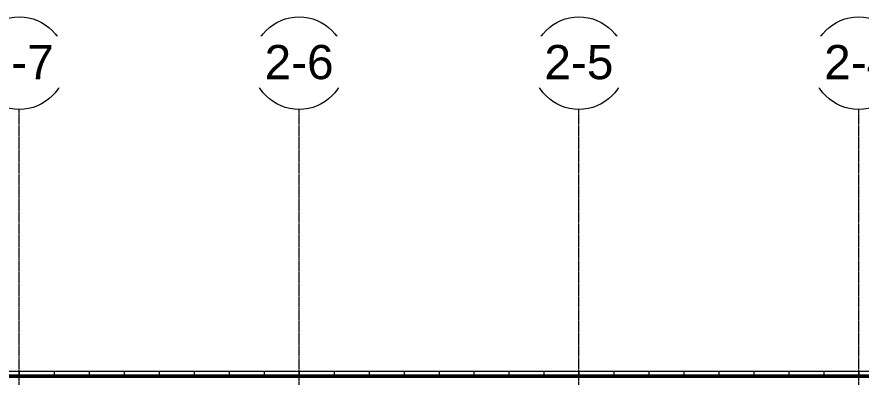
# Model space of a CAD drawing. Header units: inches. Extents: x 21380 to 98133, y -290 to 853.
# Drawn here: x 24531 to 25404, y 395 to 768 of the extents above; entities that cross this region are included whole.
import ezdxf

# ---------------------------------------------------------------- set-up
doc = ezdxf.new("R2010")
doc.units = ezdxf.units.IN
doc.header["$MEASUREMENT"] = 0
doc.linetypes.add('Grid Line 1_2_', pattern=[0.875, 0.5, -0.125, 0.125, -0.125])
for name, color, linetype, lineweight in [('A-ROOF', 132, 'Continuous', 9), ('A-ROOF-PATT', 132, 'Continuous', 9), ('S-GRID', 1, 'Continuous', 9), ('S-GRID-IDEN', 1, 'Continuous', 9)]:
    doc.layers.add(name, color=color, linetype=linetype, lineweight=lineweight)
doc.styles.add('Arial_1', font='arial.ttf', dxfattribs={"height": 35.407186})

# ---------------------------------------------------------------- blocks, each defined once
blk = doc.blocks.new('Grid - Grid Head - Circle-14747-Building Section - East_West looking North')
at = {"layer": 'S-GRID-IDEN'}
blk.add_circle((23085.89, 719.89), 48, dxfattribs=at)

msp = doc.modelspace()

# ---------------------------------------------------------------- hatches: boundary and pattern name
at = {"layer": 'A-ROOF', "lineweight": 5}
msp.add_hatch(color=256, dxfattribs=at).paths.add_polyline_path([(26283.89, 394.81), (26283.89, 396.81), (22778.14, 396.81), (22778.14, 394.81), (26282.39, 394.81)], flags=0)
at = {"layer": 'A-ROOF-PATT'}
h = msp.add_hatch(dxfattribs=at)
h.set_pattern_fill('FP_3', color=256, style=0, pattern_type=2)
h.set_pattern_definition([(90, (-1.735, 1279.063), (-36.188, 2e-15), [])])
h.paths.add_polyline_path([(26283.89, 396.81), (26283.89, 400.65), (22778.14, 400.65), (22778.14, 396.81), (26223.61, 396.81)], flags=0)

# ---------------------------------------------------------------- linework, layer by layer
at = {"layer": 'A-ROOF'}
msp.add_line((26283.89, 400.65), (22778.14, 400.65), dxfattribs=at)
at = {"layer": 'A-ROOF', "lineweight": 25}
for p, q in [((22778.14, 396.81), (26283.89, 396.81)), ((26271.39, 394.81), (22778.14, 394.81))]:
    msp.add_line(p, q, dxfattribs=at)
at = {"layer": 'S-GRID', "linetype": 'Grid Line 1_2_'}
for p, q in [((24533.39, -273.16), (24533.39, 671.89)), ((24533.39, -273.16), (24533.39, 671.89)), ((24822.89, -273.16), (24822.89, 671.89)), ((24822.89, -273.16), (24822.89, 671.89)), ((25112.39, -273.16), (25112.39, 671.89)), ((25112.39, -273.16), (25112.39, 671.89)), ((25401.89, -273.16), (25401.89, 671.89)), ((25401.89, -273.16), (25401.89, 671.89))]:
    msp.add_line(p, q, dxfattribs=at)

# ---------------------------------------------------------------- block references
at = {"layer": 'S-GRID-IDEN'}
for p in [(1447.5, 0), (1737, 0), (2026.5, 0), (2316, 0)]:
    msp.add_blockref('Grid - Grid Head - Circle-14747-Building Section - East_West looking North', p, dxfattribs=at)

# ---------------------------------------------------------------- next in the draw order: texts
at = {"layer": 'S-GRID-IDEN', "char_height": 35.407, "width": 85.104, "attachment_point": 2, "line_spacing_factor": 0.938532, "style": 'Arial_1', "bg_fill": 3, "box_fill_scale": 1.25, "bg_fill_color": 0, "bg_fill_transparency": 0}
for s, insert in [('1-7', (24533.38, 738.77)), ('1-6', (24822.88, 738.77)), ('1-5', (25112.38, 738.77)), ('1-4', (25401.88, 738.77))]:
    msp.add_mtext(s, dxfattribs=dict(at, insert=insert))

# ---------------------------------------------------------------- next in the draw order: block references
at = {"layer": 'S-GRID-IDEN'}
for p in [(1447.5, 0), (1737, 0), (2026.5, 0), (2316, 0)]:
    msp.add_blockref('Grid - Grid Head - Circle-14747-Building Section - East_West looking North', p, dxfattribs=at)

# ---------------------------------------------------------------- next in the draw order: texts
at = {"layer": 'S-GRID-IDEN', "char_height": 35.407, "width": 85.104, "attachment_point": 2, "line_spacing_factor": 0.938532, "style": 'Arial_1', "bg_fill": 3, "box_fill_scale": 1.25, "bg_fill_color": 0, "bg_fill_transparency": 0}
for s, insert in [('2-7', (24533.38, 738.77)), ('2-6', (24822.88, 738.77)), ('2-5', (25112.38, 738.77)), ('2-4', (25401.88, 738.77))]:
    msp.add_mtext(s, dxfattribs=dict(at, insert=insert))

doc.saveas('drawing.dxf')
